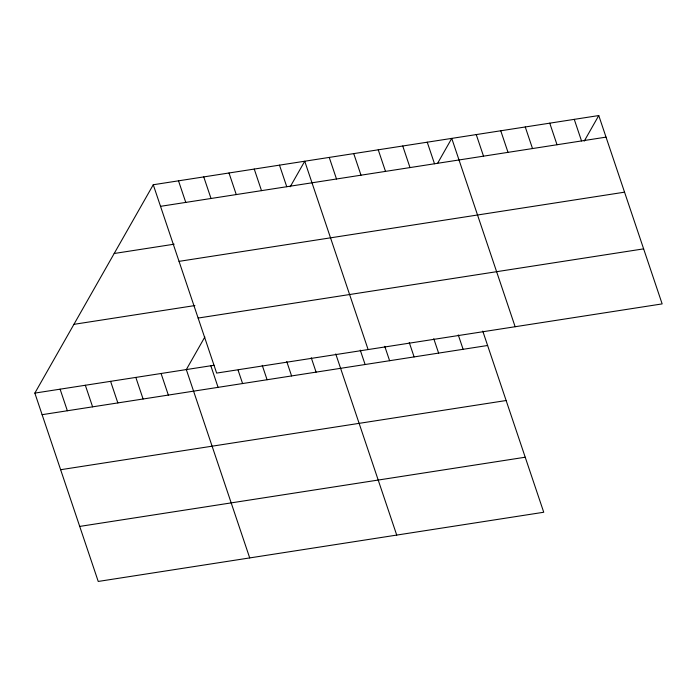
<?xml version="1.0" encoding="UTF-8"?>
<svg xmlns="http://www.w3.org/2000/svg" width="697" height="697" viewBox="0 0 697 697"><rect width="100%" height="100%" fill="white"/><g stroke="black" fill="none" stroke-linecap="round" stroke-linejoin="round"><path stroke-width="1.05" d="M482.768 331.101L543.738 512.251L98.233 581.446L34.85 393.099L153.262 184.749L598.767 115.554L662.15 303.901L216.645 373.087L153.262 184.749M204.857 336.965L186.317 369.576L249.709 557.922M290.205 186.787L304.737 161.225L368.121 349.563M437.725 163.072L451.752 138.389L515.135 326.727M584.234 141.116L598.767 115.554M160.528 206.329L606.024 137.135M114.186 253.499L174.145 244.194M179.051 261.358L624.547 192.172M73.926 324.34L194.89 305.556M198.131 318.059L643.627 248.864M34.85 393.099L214.023 365.272M42.116 414.68L487.612 345.494M60.63 469.717L506.135 400.522M79.711 526.418L525.216 457.223M574.258 119.361L581.525 140.942M549.759 123.169L557.025 144.749M525.259 126.967L532.517 148.557M500.751 130.775L508.017 152.355M476.251 134.582L483.518 156.163M427.244 142.197L434.51 163.778M402.744 145.995L410.01 167.585M458.269 334.908L463.113 349.302M378.244 149.803L385.502 171.384M433.769 338.716L438.613 353.1M353.736 153.61L361.002 175.191M409.261 342.523L414.105 356.908M329.237 157.417L336.503 178.998M384.761 346.322L389.606 360.715M360.262 350.129L365.106 364.522M279.488 165.145L286.755 186.726M335.754 353.937L396.724 535.087M254.248 169.066L261.506 190.647M311.254 357.744L316.098 372.128M228.999 172.987L236.266 194.568M286.755 361.551L291.59 375.936M203.751 176.907L211.017 198.488M262.246 365.35L267.09 379.743M178.51 180.828L185.768 202.409M238.095 370.185L242.591 383.55M210.825 365.768L218.083 387.349M161.077 373.496L168.343 395.077M135.828 377.417L143.094 398.998M110.588 381.337L117.845 402.918M85.339 385.258L92.605 406.839M60.099 389.179L67.356 410.76"/></g></svg>
